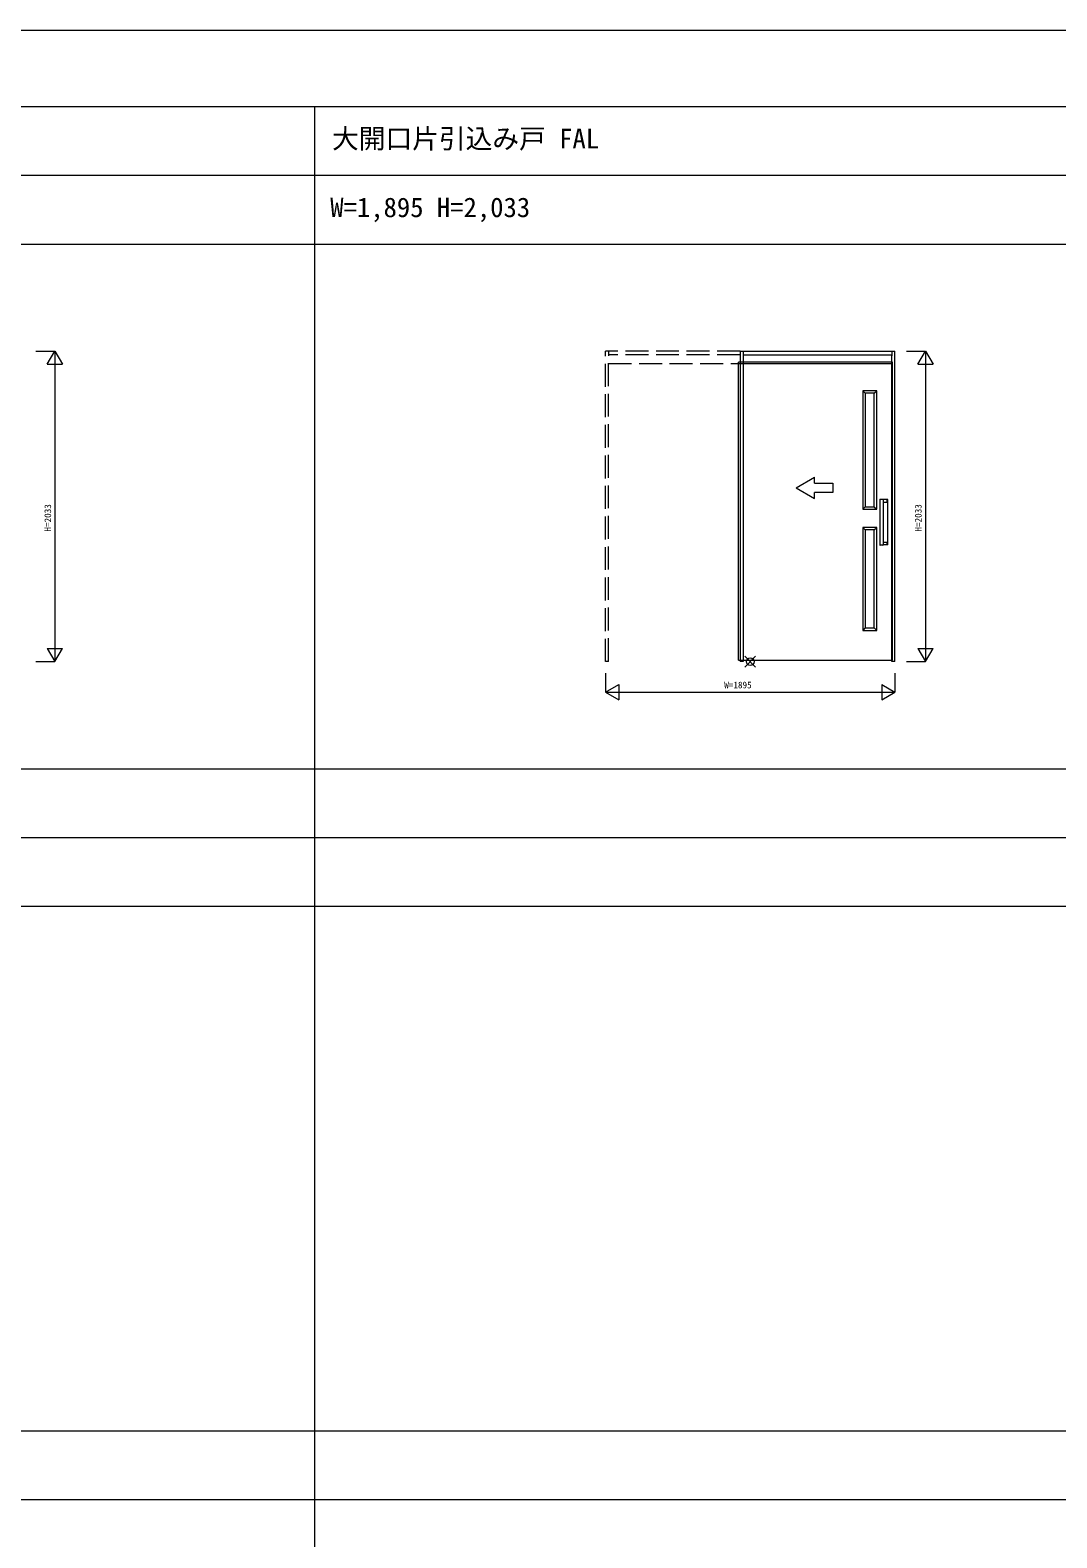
# Model space of a CAD drawing. Units: millimetres, scale not verified. Extents: x -14341 to 14341, y -10000 to 10000.
# Drawn here: x 894 to 7618, y 130 to 10000 of the extents above; entities that cross this region are included whole.
import ezdxf
from ezdxf.enums import TextEntityAlignment as Align

# ---------------------------------------------------------------- set-up
doc = ezdxf.new("R2010")
doc.units = ezdxf.units.MM
doc.header["$LTSCALE"] = 50
doc.linetypes.add('CHAIN2', pattern=[12, 9, -1, 1, -1])
doc.linetypes.add('USER2', pattern=[4, 3, -1])
doc.layers.add('0-0_0', color=7, linetype='Continuous')
for name, color, linetype, lineweight in [('0-1_YKK_F1', 7, 'Continuous', 18), ('0-2_YKK_A1', 4, 'Continuous', 18), ('0-3_YKK_N1', 2, 'Continuous', 18), ('0-6_YKK_IN', 1, 'Continuous', 18)]:
    doc.layers.add(name, color=color, linetype=linetype, lineweight=lineweight)
doc.styles.add('ＭＳ ゴシック', font='')
doc.styles.get('ＭＳ ゴシック').set_extended_font_data('MS Gothic')

msp = doc.modelspace()

# ---------------------------------------------------------------- linework, layer by layer
at = {"layer": '0-1_YKK_F1'}
for p, q in [((-14340.51, 10000), (14340.51, 10000)), ((-14340.51, 9500), (14159.49, 9500)), ((2759.49, -10000), (2759.49, 9500)), ((-14340.51, 9050), (14159.49, 9050)), ((-14340.51, 8600), (14159.49, 8600)), ((-14340.51, 5165), (14159.49, 5165)), ((-14340.51, 4715), (14159.49, 4715)), ((-14340.51, 4265), (14159.49, 4265)), ((-14340.51, 830), (14159.49, 830)), ((-14340.51, 380), (14159.49, 380))]:
    msp.add_line(p, q, dxfattribs=at)
at = {"layer": '0-2_YKK_A1', "linetype": 'USER2'}
for p, q in [((4661.99, 5866), (4661.99, 7899)), ((5542.99, 7899), (4661.99, 7899)), ((4681.99, 7899), (4681.99, 7869)), ((5542.99, 7875), (4681.99, 7875)), ((4681.99, 5870), (4681.99, 7869)), ((4681.99, 7817.3), (5532.99, 7817.3)), ((4681.99, 5866), (4661.99, 5866)), ((4681.99, 5866), (4681.99, 5870))]:
    msp.add_line(p, q, dxfattribs=at)
at = {"layer": '0-2_YKK_A1'}
for p, q in [((5542.99, 7899), (6556.99, 7899)), ((5542.99, 7899), (5542.99, 5866)), ((6536.99, 7899), (6536.99, 7869)), ((6556.99, 5866), (6556.99, 7899)), ((6540.49, 7827), (5532.99, 7827)), ((5532.99, 5875), (5532.99, 7827)), ((5532.99, 7817.3), (6536.99, 7817.3)), ((5562.99, 7875), (6536.99, 7875)), ((6536.99, 5870), (6536.99, 7869)), ((6345.99, 7638.5), (6345.99, 6864.5)), ((6437.99, 7638.5), (6345.99, 7638.5)), ((6361.99, 7622.5), (6345.99, 7638.5)), ((6361.99, 7622.5), (6361.99, 6880.5)), ((6421.99, 7622.5), (6361.99, 7622.5)), ((6421.99, 7622.5), (6437.99, 7638.5)), ((5910.49, 7004), (6030.49, 7073.28)), ((6030.49, 7034), (6030.49, 7073.28)), ((5910.49, 7004), (6030.49, 6934.72)), ((6030.49, 6934.72), (6030.49, 6974)), ((6458.61, 6927), (6458.61, 6631)), ((6460.61, 6929), (6460.77, 6929)), ((6460.77, 6929), (6478.45, 6929)), ((6478.45, 6929), (6478.61, 6929)), ((6480.61, 6927), (6480.61, 6631)), ((6510.49, 6926.99), (6480.61, 6926.99)), ((6505.89, 6926.83), (6480.61, 6926.83)), ((6480.61, 6910.85), (6505.89, 6910.85)), ((6506.89, 6911.85), (6506.89, 6925.83)), ((6511.49, 6632.01), (6511.49, 6925.99)), ((6361.99, 6880.5), (6345.99, 6864.5)), ((6421.99, 6880.5), (6437.99, 6864.5)), ((6345.99, 6744.5), (6345.99, 6070.5)), ((6437.99, 6744.5), (6345.99, 6744.5)), ((6361.99, 6728.5), (6345.99, 6744.5)), ((6361.99, 6728.5), (6361.99, 6086.5)), ((6421.99, 6728.5), (6361.99, 6728.5)), ((6421.99, 6728.5), (6437.99, 6744.5)), ((6511.19, 6804), (6511.49, 6804)), ((6460.77, 6629), (6460.61, 6629)), ((6478.45, 6629), (6460.77, 6629)), ((6478.61, 6629), (6478.45, 6629)), ((6480.61, 6647.15), (6505.89, 6647.15)), ((6505.89, 6631.17), (6480.61, 6631.17)), ((6510.49, 6631.01), (6480.61, 6631.01)), ((6506.89, 6632.17), (6506.89, 6646.15)), ((6361.99, 6086.5), (6345.99, 6070.5)), ((6421.99, 6086.5), (6437.99, 6070.5)), ((6536.99, 5866), (6536.99, 5870)), ((6556.99, 5866), (6536.99, 5866))]:
    msp.add_line(p, q, dxfattribs=at)
at = {"layer": '0-2_YKK_A1', "linetype": 'CHAIN2'}
msp.add_line((6511.61, 6804), (6511.49, 6804), dxfattribs=at)
at = {"layer": '0-2_YKK_A1'}
for points in [[(5562.99, 7899), (5562.99, 5866), (5542.99, 5866)], [(5532.99, 5875), (6540.49, 5875), (6540.49, 7827)], [(6345.99, 6864.5), (6437.99, 6864.5), (6437.99, 7638.5)], [(6361.99, 6880.5), (6421.99, 6880.5), (6421.99, 7622.5)], [(6030.49, 7034), (6150.49, 7034), (6150.49, 6974), (6030.49, 6974)], [(6345.99, 6070.5), (6437.99, 6070.5), (6437.99, 6744.5)], [(6361.99, 6086.5), (6421.99, 6086.5), (6421.99, 6728.5)]]:
    msp.add_lwpolyline(points, dxfattribs=at)
for centre, radius, start, end in [((6460.61, 6927), 2, 90, 180), ((6478.61, 6927), 2, 0, 90), ((6505.89, 6925.83), 1, 0, 90), ((6505.89, 6911.85), 1, 270, 0), ((6510.49, 6925.99), 1, 0, 90), ((6460.61, 6631), 2, 180, 270), ((6478.61, 6631), 2, 270, 0), ((6505.89, 6646.15), 1, 0, 90), ((6505.89, 6632.17), 1, 270, 0), ((6510.49, 6632.01), 1, 270, 0)]:
    msp.add_arc(centre, radius, start, end, dxfattribs=at)
at = {"layer": '0-3_YKK_N1'}
for p, q in [((931.99, 7899), (1056.99, 7899)), ((1056.99, 7899), (1056.99, 5866)), ((6631.99, 7899), (6756.99, 7899)), ((6756.99, 7899), (6756.99, 5866)), ((1006.99, 7812.4), (1106.99, 7812.4)), ((6706.99, 7812.4), (6806.99, 7812.4)), ((1006.99, 5952.6), (1106.99, 5952.6)), ((6706.99, 5952.6), (6806.99, 5952.6)), ((931.99, 5866), (1056.99, 5866)), ((6631.99, 5866), (6756.99, 5866)), ((6556.99, 5791), (6556.99, 5666)), ((4661.99, 5666), (4748.59, 5716)), ((4661.99, 5666), (4748.59, 5616)), ((4748.59, 5716), (4748.59, 5616)), ((6470.39, 5716), (6556.99, 5666))]:
    msp.add_line(p, q, dxfattribs=at)
for points in [[(1006.99, 7812.4), (1056.99, 7899), (1106.99, 7812.4)], [(6706.99, 7812.4), (6756.99, 7899), (6806.99, 7812.4)], [(1006.99, 5952.6), (1056.99, 5866), (1106.99, 5952.6)], [(6706.99, 5952.6), (6756.99, 5866), (6806.99, 5952.6)], [(4661.99, 5791), (4661.99, 5666), (6556.99, 5666)], [(6470.39, 5716), (6470.39, 5616), (6556.99, 5666)]]:
    msp.add_lwpolyline(points, dxfattribs=at)
at = {"layer": '0-6_YKK_IN'}
for p, q in [((5574.14, 5830.64), (5644.85, 5901.36)), ((5574.14, 5901.36), (5644.85, 5830.64))]:
    msp.add_line(p, q, dxfattribs=at)
msp.add_circle((5609.49, 5866), 25, dxfattribs=at)

# ---------------------------------------------------------------- texts
at = {"layer": '0-0_0', "style": 'ＭＳ ゴシック'}
for s, p in [('大開口片引込み戸 FAL', (2871.16, 9187.5)), ('W=1,895 H=2,033', (2859.49, 8737.5))]:
    msp.add_text(s, height=128.3, dxfattribs=at).set_placement(p, align=Align.BOTTOM_LEFT)
at = {"layer": '0-3_YKK_N1', "color": 7, "style": 'ＭＳ ゴシック'}
for p in [(1044.99, 6717.5), (6744.99, 6717.5)]:
    msp.add_text('H=2033', height=43.99, rotation=90, dxfattribs=at).set_placement(p, align=Align.BOTTOM_LEFT)
msp.add_text('W=1895', height=43.99, dxfattribs=at).set_placement((5439.49, 5678), align=Align.BOTTOM_LEFT)

doc.saveas('drawing.dxf')
